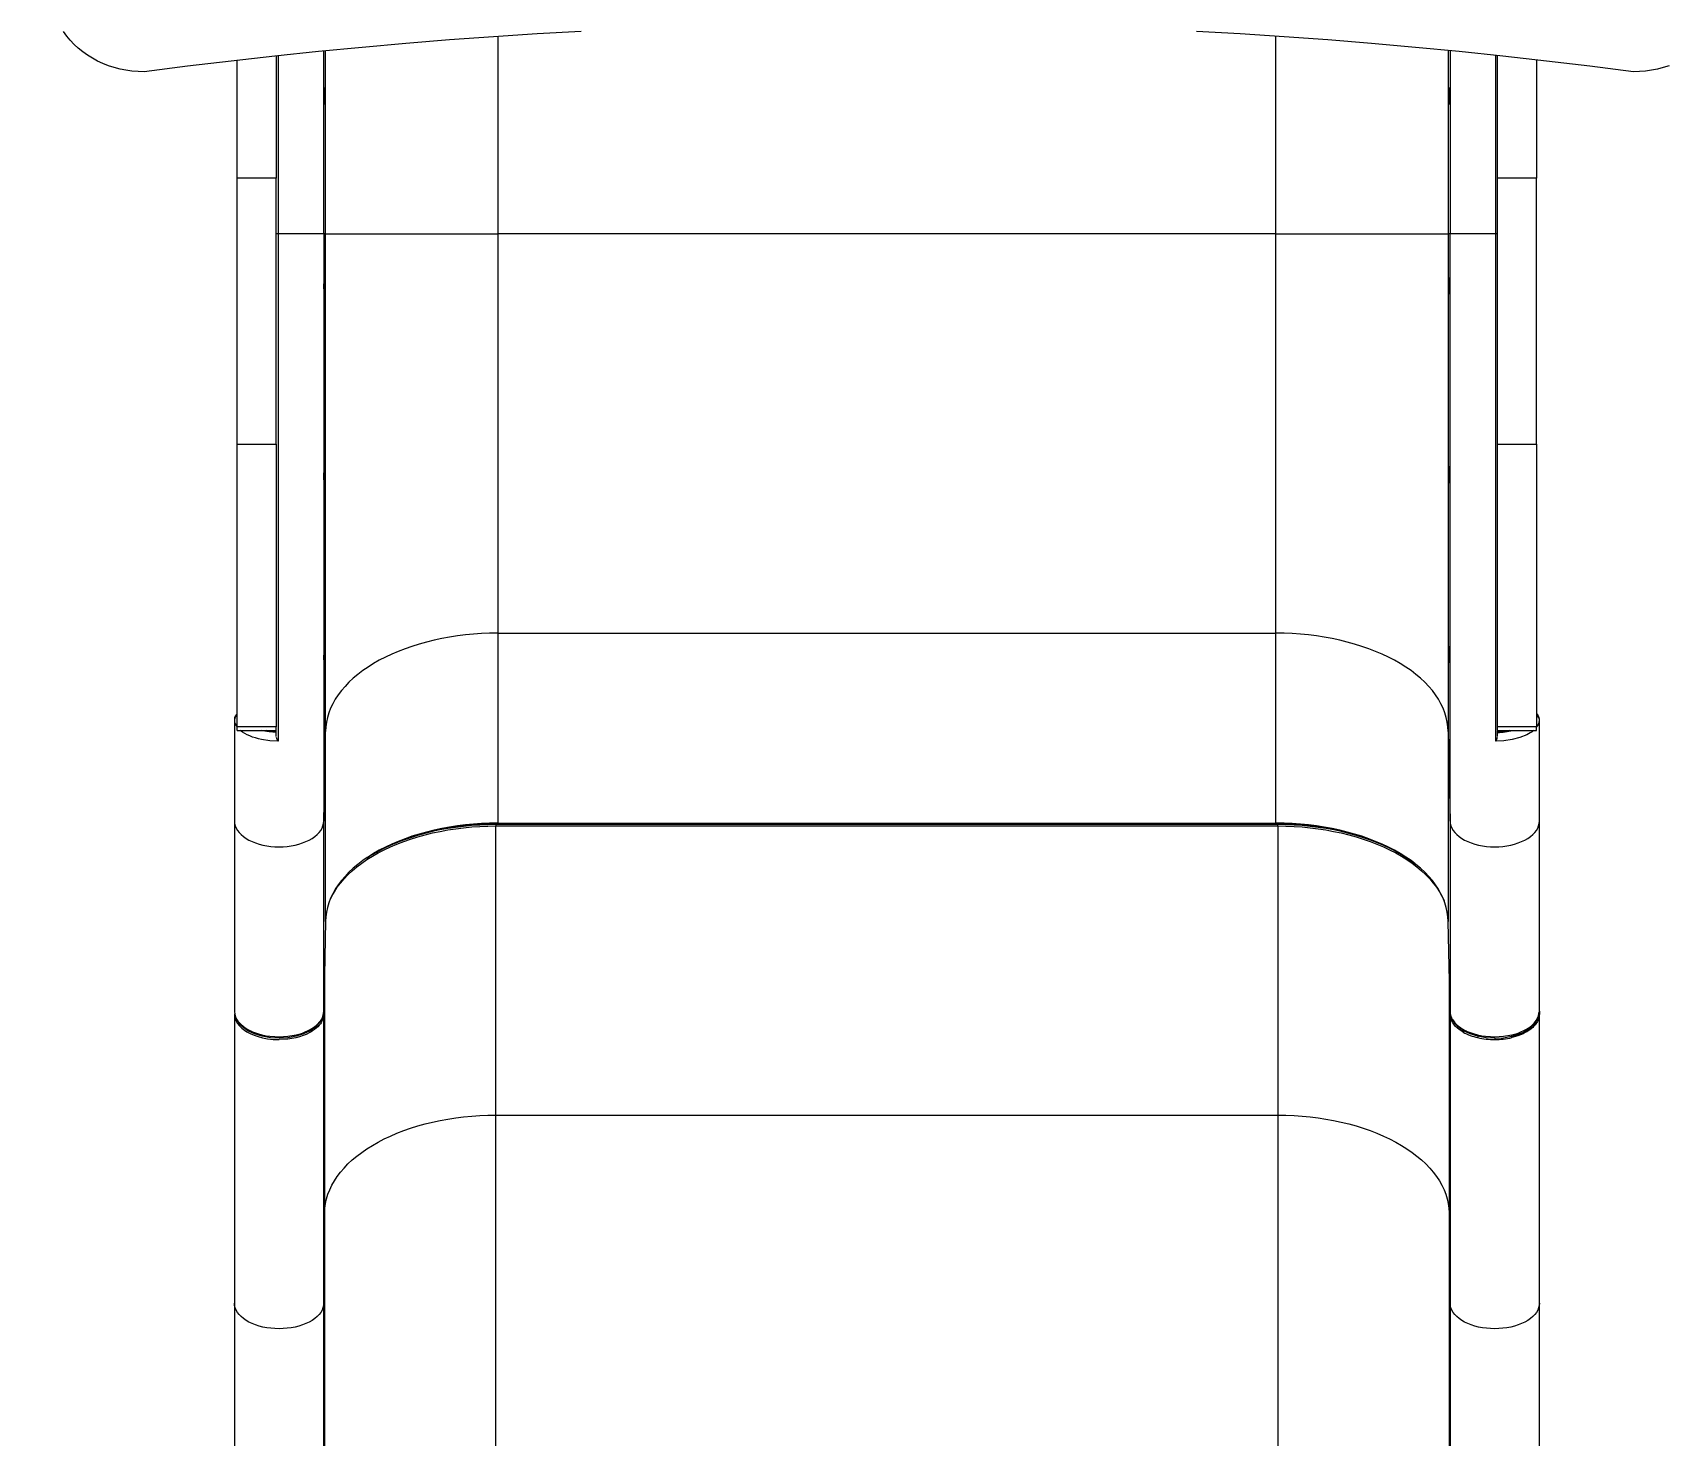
# Model space of a CAD drawing. Header units: millimetres. Extents: x -3322 to 2846, y -3947 to 2400.
# Drawn here: x -478 to 398, y -806 to -53 of the extents above; entities that cross this region are included whole.
import ezdxf

# ---------------------------------------------------------------- set-up
doc = ezdxf.new("R2010")
doc.units = ezdxf.units.MM
doc.layers.add('DIKOM_ОБЪЕКТ', color=7, linetype='Continuous')
doc.layers.add('DIKOM_РАЗМЕР_ОБЪЕКТА', color=7, linetype='Continuous')
doc.styles.add('style1', font='arial.ttf', dxfattribs={"width": 0.8})
doc.dimstyles.new('1-50', dxfattribs={"dimtxt": 300, "dimasz": 200, "dimexe": 100, "dimexo": 0, "dimgap": 100, "dimtad": 1, "dimtxsty": 'style1', "dimcen": 200, "dimclrd": 7, "dimclre": 7, "dimclrt": 7, "dimadec": 1, "dimazin": 2, "dimtfac": 1, "dimtmove": 0, "dimatfit": 2, "dimfxl": 0, "dimlwd": 25, "dimlwe": 18, "dimarcsym": 0})

# ---------------------------------------------------------------- blocks, each defined once
blk = doc.blocks.new('*D0')
at = {"layer": 'Defpoints', "color": 0, "transparency": 16777216}
for p in [(-978.5, 211.59), (1345.61, 49.83), (-978.5, -1932.85)]:
    blk.add_point(p, dxfattribs=at)
at = {"layer": 'DIKOM_РАЗМЕР_ОБЪЕКТА', "color": 7, "lineweight": 18, "transparency": 16777216}
for p, q in [((-978.5, 211.59), (-978.5, -2032.85)), ((1345.61, 49.83), (1345.61, -2032.85))]:
    blk.add_line(p, q, dxfattribs=at)
at = {"layer": 'DIKOM_РАЗМЕР_ОБЪЕКТА', "color": 7, "lineweight": 25, "transparency": 16777216}
blk.add_line((1145.61, -1932.85), (-778.5, -1932.85), dxfattribs=at)
at = {"layer": 'DIKOM_РАЗМЕР_ОБЪЕКТА', "color": 7, "transparency": 16777216}
for points in [[(-778.5, -1899.51), (-778.5, -1966.18), (-978.5, -1932.85)], [(1145.61, -1899.51), (1145.61, -1966.18), (1345.61, -1932.85)]]:
    blk.add_solid(points, dxfattribs=at)
at = {"layer": 'DIKOM_РАЗМЕР_ОБЪЕКТА', "color": 7, "transparency": 16777216, "insert": (86.84, -1679.57), "char_height": 300, "attachment_point": 5, "style": 'style1'}
blk.add_mtext('2350', dxfattribs=at)
blk = doc.blocks.new('*D1')
at = {"layer": 'Defpoints', "color": 0, "transparency": 16777216}
for p in [(-1362.54, 902.56), (-17.97, 902.56), (-17.97, -1297.44)]:
    blk.add_point(p, dxfattribs=at)
at = {"layer": 'DIKOM_РАЗМЕР_ОБЪЕКТА', "color": 7, "lineweight": 18, "transparency": 16777216}
for p, q in [((-17.97, 902.56), (-1462.54, 902.56)), ((-17.97, -1297.44), (-1462.54, -1297.44))]:
    blk.add_line(p, q, dxfattribs=at)
at = {"layer": 'DIKOM_РАЗМЕР_ОБЪЕКТА', "color": 7, "lineweight": 25, "transparency": 16777216}
blk.add_line((-1362.54, -1097.44), (-1362.54, 702.56), dxfattribs=at)
at = {"layer": 'DIKOM_РАЗМЕР_ОБЪЕКТА', "color": 7, "transparency": 16777216}
for points in [[(-1395.87, 702.56), (-1329.21, 702.56), (-1362.54, 902.56)], [(-1395.87, -1097.44), (-1329.21, -1097.44), (-1362.54, -1297.44)]]:
    blk.add_solid(points, dxfattribs=at)
at = {"layer": 'DIKOM_РАЗМЕР_ОБЪЕКТА', "color": 7, "transparency": 16777216, "insert": (-1615.71, -77.96), "char_height": 300, "attachment_point": 5, "rotation": 90, "style": 'style1'}
blk.add_mtext('2200', dxfattribs=at)

msp = doc.modelspace()

# ---------------------------------------------------------------- linework, layer by layer
at = {"layer": 'DIKOM_ОБЪЕКТ', "color": 7, "linetype": 'Continuous', "lineweight": 15}
for p, q in [((-228.498, -55.161), (-228.498, -161.128)), ((189.502, -161.128), (189.502, -55.025)), ((-368.498, -131.324), (-368.498, -67.988)), ((-347.498, -65.65), (-347.498, -131.324)), ((-346.52, -65.545), (-346.52, -161.128)), ((-321.998, -161.128), (-321.998, -63.008)), ((-320.997, -161.128), (-320.997, -62.909)), ((282.001, -62.711), (282.001, -161.128)), ((283.002, -62.81), (283.002, -161.128)), ((307.524, -161.128), (307.524, -65.33)), ((308.502, -131.324), (308.502, -65.435)), ((329.502, -67.759), (329.502, -131.324)), ((-347.498, -131.324), (-368.498, -131.324)), ((-368.498, -274.074), (-368.498, -131.324)), ((-347.498, -274.074), (-347.498, -131.324)), ((329.502, -131.324), (308.502, -131.324)), ((308.502, -274.074), (308.502, -131.324)), ((329.502, -274.074), (329.502, -131.324)), ((-346.52, -161.128), (-347.498, -161.128)), ((-346.52, -161.128), (-346.52, -433.617)), ((-321.998, -161.128), (-346.52, -161.128)), ((-321.998, -161.128), (-321.998, -476.595)), ((-320.997, -161.128), (-321.998, -161.128)), ((-320.997, -428.414), (-320.997, -161.128)), ((-228.498, -161.128), (-228.498, -375.645)), ((189.502, -161.128), (-228.498, -161.128)), ((189.502, -375.645), (189.502, -161.128)), ((283.002, -161.128), (282.001, -161.128)), ((282.001, -161.128), (282.001, -428.414)), ((283.002, -476.595), (283.002, -161.128)), ((307.524, -161.128), (283.002, -161.128)), ((307.524, -433.617), (307.524, -161.128)), ((308.502, -161.128), (307.524, -161.128)), ((-368.498, -274.074), (-347.498, -274.074)), ((-368.498, -425.934), (-368.498, -274.074)), ((-347.498, -274.074), (-347.498, -425.934)), ((308.502, -274.074), (329.502, -274.074)), ((308.502, -425.934), (308.502, -274.074)), ((329.502, -274.074), (329.502, -425.934)), ((-228.498, -375.645), (-228.498, -477.691)), ((-228.498, -375.645), (189.502, -375.645)), ((189.502, -477.691), (189.502, -375.645)), ((-369.998, -421.723), (-369.998, -421.77)), ((-369.998, -421.77), (-369.998, -422.334)), ((-369.998, -422.334), (-369.998, -476.595)), ((-347.498, -425.934), (-368.498, -425.934)), ((-368.498, -427.833), (-368.498, -425.934)), ((-368.498, -427.833), (-347.498, -427.833)), ((-347.498, -427.833), (-347.498, -425.934)), ((-347.498, -431.055), (-347.498, -428.308)), ((-321.998, -476.595), (-320.997, -428.414)), ((-320.997, -530.46), (-320.997, -428.414)), ((282.001, -428.414), (283.002, -476.595)), ((282.001, -428.414), (282.001, -530.46)), ((329.502, -425.934), (308.502, -425.934)), ((308.502, -427.833), (308.502, -425.934)), ((308.502, -427.833), (329.502, -427.833)), ((308.502, -431.055), (308.502, -428.31)), ((329.502, -427.833), (329.502, -425.934)), ((331.002, -421.77), (331.002, -421.723)), ((331.002, -422.334), (331.002, -421.77)), ((331.002, -476.595), (331.002, -422.334)), ((-369.998, -476.595), (-369.998, -570.797)), ((-321.998, -578.64), (-321.998, -476.595)), ((-229.496, -477.912), (-229.496, -478.45)), ((-229.496, -478.45), (-229.496, -479.197)), ((190.5, -478.45), (-229.496, -478.45)), ((-229.496, -634.497), (-229.496, -479.197)), ((-229.496, -479.197), (190.5, -479.197)), ((-228.498, -477.691), (189.502, -477.691)), ((-228.498, -477.691), (-228.498, -477.904)), ((-228.498, -477.904), (189.502, -477.904)), ((189.502, -477.904), (189.502, -477.691)), ((190.5, -478.45), (190.5, -477.92)), ((190.5, -479.197), (190.5, -478.45)), ((190.5, -479.197), (190.5, -634.497)), ((283.002, -476.595), (283.002, -578.64)), ((331.002, -570.797), (331.002, -476.595)), ((-369.998, -513.934), (-369.998, -553.51)), ((331.002, -553.51), (331.002, -513.934)), ((279.853, -519.399), (279.932, -519.584)), ((-320.997, -530.46), (-321.998, -578.64)), ((283.002, -578.64), (282.001, -530.46)), ((-321.495, -686.952), (-321.495, -554.426)), ((282.499, -554.426), (282.499, -686.952)), ((-369.998, -570.797), (-369.998, -578.64)), ((-321.989, -579.239), (-321.967, -577.137)), ((282.971, -577.137), (283.002, -580.147)), ((331.002, -578.64), (331.002, -570.797)), ((-369.998, -580.147), (-369.998, -735.447)), ((-369.971, -580.38), (-369.881, -581.166)), ((-321.998, -580.147), (-321.996, -579.936)), ((-321.998, -735.447), (-321.998, -580.147)), ((283.002, -580.147), (283.002, -735.447)), ((331.002, -578.641), (331.002, -580.147)), ((331.002, -735.447), (331.002, -580.147)), ((307.002, -593.166), (307.002, -593.913)), ((-229.496, -634.497), (190.5, -634.497)), ((-229.496, -907.519), (-229.496, -634.497)), ((190.5, -634.497), (190.5, -907.519)), ((-321.998, -735.447), (-321.495, -686.952)), ((-321.495, -907.519), (-321.495, -686.952)), ((282.499, -686.952), (283.002, -735.447)), ((282.499, -686.952), (282.499, -907.519)), ((-369.998, -735.447), (-369.998, -907.519)), ((-321.998, -907.519), (-321.998, -735.447)), ((283.002, -735.447), (283.002, -907.519)), ((331.002, -907.519), (331.002, -735.447))]:
    msp.add_line(p, q, dxfattribs=at)
at = {"layer": 'DIKOM_ОБЪЕКТ', "color": 7, "linetype": 'Continuous', "lineweight": 15, "flags": 128}
for points in [[(-418.498, -74.149), (-421.768, -74.057), (-425.024, -73.779), (-428.253, -73.317), (-431.439, -72.674), (-434.57, -71.851), (-437.632, -70.853), (-440.612, -69.684), (-443.498, -68.348), (-446.277, -66.852), (-448.936, -65.201), (-451.465, -63.404), (-453.853, -61.467), (-456.09, -59.399), (-458.166, -57.208), (-460.071, -54.905), (-461.799, -52.499)], [(-183.724, -52.422), (-207.29, -53.782), (-230.842, -55.323), (-254.377, -57.045), (-277.893, -58.947), (-301.389, -61.03), (-324.863, -63.294), (-348.312, -65.738), (-371.736, -68.362), (-395.132, -71.166), (-418.498, -74.149)], [(381.502, -74.149), (358.136, -71.166), (334.74, -68.362), (311.316, -65.738), (287.867, -63.294), (264.393, -61.03), (240.897, -58.947), (217.381, -57.045), (193.846, -55.323), (170.294, -53.782), (146.728, -52.422)], [(400.636, -70.853), (397.574, -71.851), (394.443, -72.674), (391.257, -73.317), (388.028, -73.779), (384.772, -74.057), (381.502, -74.149)], [(-320.997, -161.128), (-320.869, -161.128), (-320.533, -161.128), (-319.991, -161.128), (-319.242, -161.128), (-318.29, -161.128), (-317.135, -161.128), (-315.781, -161.128), (-314.231, -161.128), (-312.487, -161.128), (-310.555, -161.128), (-308.438, -161.128), (-306.141, -161.128), (-303.67, -161.128), (-301.03, -161.128), (-298.226, -161.128), (-295.265, -161.128), (-292.155, -161.128), (-288.901, -161.128), (-285.511, -161.128), (-281.993, -161.128), (-278.354, -161.128), (-274.604, -161.128), (-270.749, -161.128), (-266.8, -161.128), (-262.764, -161.128), (-258.652, -161.128), (-254.471, -161.128), (-250.232, -161.128), (-245.944, -161.128), (-241.617, -161.128), (-237.261, -161.128), (-232.884, -161.128), (-228.498, -161.128)], [(189.502, -161.128), (193.888, -161.128), (198.265, -161.128), (202.621, -161.128), (206.948, -161.128), (211.236, -161.128), (215.475, -161.128), (219.656, -161.128), (223.768, -161.128), (227.804, -161.128), (231.753, -161.128), (235.608, -161.128), (239.358, -161.128), (242.997, -161.128), (246.515, -161.128), (249.905, -161.128), (253.159, -161.128), (256.269, -161.128), (259.23, -161.128), (262.034, -161.128), (264.674, -161.128), (267.145, -161.128), (269.442, -161.128), (271.559, -161.128), (273.491, -161.128), (275.235, -161.128), (276.785, -161.128), (278.139, -161.128), (279.294, -161.128), (280.246, -161.128), (280.995, -161.128), (281.537, -161.128), (281.873, -161.128), (282.001, -161.128)], [(-321.82, -193.618), (-321.838, -193.364), (-321.853, -192.632), (-321.864, -191.503), (-321.87, -190.105), (-321.87, -188.596), (-321.864, -187.146), (-321.853, -185.919), (-321.838, -185.051), (-321.82, -184.643), (-321.814, -184.618), (-321.797, -184.871), (-321.781, -185.604), (-321.77, -186.733), (-321.764, -188.13), (-321.764, -189.639), (-321.77, -191.089), (-321.781, -192.317), (-321.797, -193.184), (-321.814, -193.593), (-321.82, -193.618)], [(282.824, -193.618), (282.806, -193.364), (282.79, -192.631), (282.777, -191.503), (282.769, -190.105), (282.767, -188.596), (282.772, -187.146), (282.781, -185.919), (282.796, -185.051), (282.813, -184.643), (282.818, -184.618), (282.836, -184.871), (282.852, -185.604), (282.865, -186.733), (282.873, -188.13), (282.874, -189.639), (282.87, -191.089), (282.861, -192.317), (282.847, -193.184), (282.83, -193.593), (282.824, -193.618)], [(-321.83, -295.011), (-321.847, -294.757), (-321.86, -294.024), (-321.868, -292.896), (-321.871, -291.498), (-321.867, -289.989), (-321.858, -288.539), (-321.844, -287.312), (-321.828, -286.444), (-321.81, -286.035), (-321.804, -286.01), (-321.788, -286.264), (-321.774, -286.997), (-321.766, -288.125), (-321.763, -289.523), (-321.767, -291.032), (-321.776, -292.482), (-321.79, -293.709), (-321.807, -294.577), (-321.825, -294.986), (-321.83, -295.011)], [(282.834, -295.011), (282.816, -294.757), (282.799, -294.024), (282.784, -292.896), (282.773, -291.498), (282.768, -289.989), (282.768, -288.539), (282.775, -287.311), (282.787, -286.444), (282.803, -286.035), (282.808, -286.01), (282.826, -286.264), (282.844, -286.997), (282.858, -288.125), (282.869, -289.523), (282.874, -291.032), (282.873, -292.482), (282.867, -293.71), (282.855, -294.577), (282.84, -294.986), (282.834, -295.011)], [(-228.498, -375.645), (-232.884, -375.705), (-237.261, -375.884), (-241.617, -376.181), (-245.944, -376.597), (-250.232, -377.13), (-254.471, -377.78), (-258.652, -378.543), (-262.764, -379.42), (-266.8, -380.407), (-270.749, -381.503), (-274.604, -382.706), (-278.354, -384.011), (-281.993, -385.417), (-285.511, -386.921), (-288.901, -388.519), (-292.155, -390.207), (-295.265, -391.981), (-298.226, -393.839), (-301.03, -395.774), (-303.67, -397.784), (-306.141, -399.863), (-308.438, -402.008), (-310.555, -404.212), (-312.487, -406.471), (-314.231, -408.781), (-315.781, -411.135), (-317.135, -413.528), (-318.29, -415.956), (-319.242, -418.413), (-319.991, -420.892), (-320.533, -423.39), (-320.869, -425.899), (-320.997, -428.414)], [(282.001, -428.414), (281.873, -425.899), (281.537, -423.39), (280.995, -420.892), (280.246, -418.413), (279.294, -415.956), (278.139, -413.528), (276.785, -411.135), (275.235, -408.781), (273.491, -406.471), (271.559, -404.212), (269.442, -402.008), (267.145, -399.863), (264.674, -397.784), (262.034, -395.774), (259.23, -393.839), (256.269, -391.981), (253.159, -390.207), (249.905, -388.519), (246.515, -386.921), (242.997, -385.417), (239.358, -384.011), (235.608, -382.706), (231.753, -381.503), (227.804, -380.407), (223.768, -379.42), (219.656, -378.543), (215.475, -377.78), (211.236, -377.13), (206.948, -376.597), (202.621, -376.181), (198.265, -375.884), (193.888, -375.705), (189.502, -375.645)], [(-321.84, -391.649), (-321.855, -391.395), (-321.865, -390.663), (-321.87, -389.534), (-321.869, -388.137), (-321.863, -386.628), (-321.851, -385.178), (-321.835, -383.95), (-321.818, -383.083), (-321.8, -382.674), (-321.794, -382.649), (-321.78, -382.903), (-321.769, -383.635), (-321.764, -384.764), (-321.765, -386.161), (-321.771, -387.67), (-321.783, -389.12), (-321.799, -390.348), (-321.817, -391.215), (-321.835, -391.624), (-321.84, -391.649)], [(282.844, -391.649), (282.826, -391.395), (282.808, -390.663), (282.792, -389.534), (282.779, -388.136), (282.77, -386.627), (282.767, -385.177), (282.771, -383.95), (282.78, -383.083), (282.793, -382.674), (282.798, -382.649), (282.816, -382.903), (282.834, -383.635), (282.85, -384.764), (282.863, -386.162), (282.872, -387.671), (282.875, -389.121), (282.871, -390.348), (282.862, -391.215), (282.849, -391.624), (282.844, -391.649)], [(-346.52, -433.617), (-350.974, -433.374), (-355.351, -432.728), (-357.041, -432.354), (-358.678, -431.916), (-360.25, -431.414), (-361.746, -430.851), (-363.153, -430.227), (-365.565, -428.869), (-366.847, -427.833)], [(-347.498, -428.978), (-351.321, -428.675), (-354.921, -428.049), (-355.686, -427.833)], [(-353.919, -427.833), (-351.229, -428.256), (-347.498, -428.491)], [(-347.299, -428.319), (-350.549, -428.143), (-352.912, -427.833)], [(327.959, -427.833), (327.932, -427.857), (327.039, -428.546), (326.101, -429.169), (325.137, -429.727), (324.165, -430.223), (320.483, -431.671), (316.36, -432.727), (311.98, -433.374), (307.524, -433.617)], [(314.923, -427.833), (312.233, -428.256), (308.502, -428.491)], [(-369.998, -476.595), (-369.896, -477.865), (-369.589, -479.124), (-369.082, -480.362), (-368.377, -481.568), (-367.482, -482.731), (-366.403, -483.842), (-365.15, -484.891), (-363.734, -485.869), (-362.167, -486.768), (-360.461, -487.58), (-358.632, -488.299), (-356.696, -488.917), (-354.668, -489.431), (-352.566, -489.835), (-350.408, -490.126), (-348.212, -490.302), (-345.998, -490.361), (-343.784, -490.302), (-341.588, -490.126), (-339.43, -489.835), (-337.328, -489.431), (-335.3, -488.917), (-333.364, -488.299), (-331.535, -487.58), (-329.829, -486.768), (-328.262, -485.869), (-326.846, -484.891), (-325.593, -483.842), (-324.514, -482.731), (-323.619, -481.568), (-322.914, -480.362), (-322.407, -479.124), (-322.1, -477.865), (-321.998, -476.595)], [(-318.438, -518.473), (-317.642, -516.853), (-316.294, -514.474), (-314.751, -512.134), (-313.016, -509.838), (-311.094, -507.592), (-308.988, -505.401), (-306.703, -503.269), (-304.244, -501.203), (-301.618, -499.205), (-298.829, -497.281), (-295.885, -495.435), (-292.791, -493.671), (-289.555, -491.993), (-286.184, -490.405), (-282.686, -488.91), (-279.068, -487.513), (-275.338, -486.215), (-271.506, -485.02), (-267.579, -483.931), (-263.566, -482.949), (-259.477, -482.078), (-255.32, -481.319), (-251.106, -480.674), (-246.842, -480.144), (-242.54, -479.73), (-238.208, -479.435), (-233.857, -479.257), (-229.496, -479.197)], [(-298.906, -496.528), (-297.354, -495.482), (-293.872, -493.382), (-290.197, -491.394), (-286.338, -489.525), (-282.31, -487.78), (-278.124, -486.165), (-273.797, -484.684), (-269.343, -483.343), (-264.781, -482.145), (-260.132, -481.095), (-255.422, -480.196), (-250.691, -479.45), (-246.009, -478.861), (-241.549, -478.433), (-237.754, -478.169), (-234.699, -478.023), (-231.091, -477.925), (-228.498, -477.904)], [(-228.498, -477.691), (-232.884, -477.75), (-237.261, -477.929), (-241.617, -478.227), (-245.944, -478.643), (-250.232, -479.176), (-254.471, -479.825), (-258.652, -480.589), (-262.764, -481.465), (-266.8, -482.453), (-270.749, -483.549), (-274.604, -484.751), (-278.354, -486.057), (-281.993, -487.463), (-285.511, -488.967), (-288.901, -490.564), (-292.155, -492.252), (-295.265, -494.027), (-298.226, -495.884), (-298.677, -496.183)], [(-229.496, -478.45), (-233.871, -478.51), (-238.236, -478.688), (-242.582, -478.985), (-246.898, -479.4), (-251.174, -479.931), (-255.402, -480.578), (-259.572, -481.34), (-263.674, -482.214), (-267.7, -483.198), (-271.639, -484.291), (-275.484, -485.49), (-279.225, -486.792), (-282.855, -488.194), (-286.365, -489.693), (-289.746, -491.286), (-292.993, -492.97), (-296.096, -494.739), (-298.172, -496.022)], [(264.226, -499.474), (262.034, -497.82), (259.23, -495.884), (256.269, -494.027), (253.159, -492.252), (249.905, -490.564), (246.515, -488.967), (242.997, -487.463), (239.358, -486.057), (235.608, -484.751), (231.753, -483.549), (227.804, -482.453), (223.768, -481.465), (219.656, -480.589), (215.475, -479.825), (211.236, -479.176), (206.948, -478.643), (202.621, -478.227), (198.265, -477.929), (193.888, -477.75), (189.502, -477.691)], [(189.502, -477.904), (194.899, -477.994), (197.129, -478.084), (200.813, -478.301), (204.621, -478.616), (208.676, -479.053), (212.863, -479.62), (217.128, -480.32), (221.424, -481.156), (225.715, -482.128), (229.968, -483.237), (234.159, -484.48), (238.265, -485.855), (242.265, -487.358), (246.143, -488.985), (249.881, -490.732), (253.465, -492.593), (256.882, -494.564), (260.121, -496.64), (263.171, -498.814), (264.293, -499.706)], [(258.308, -495.475), (257.1, -494.739), (253.997, -492.97), (250.75, -491.286), (247.369, -489.693), (243.859, -488.194), (240.23, -486.792), (236.488, -485.49), (232.643, -484.291), (228.704, -483.198), (224.679, -482.214), (220.576, -481.34), (216.406, -480.578), (212.178, -479.931), (207.902, -479.4), (203.586, -478.985), (199.24, -478.688), (194.875, -478.51), (190.5, -478.45)], [(190.5, -479.197), (194.861, -479.257), (199.212, -479.435), (203.544, -479.73), (207.846, -480.144), (212.11, -480.674), (216.324, -481.319), (220.481, -482.078), (224.57, -482.949), (228.583, -483.931), (232.51, -485.02), (236.342, -486.215), (240.072, -487.513), (243.69, -488.91), (247.188, -490.405), (250.559, -491.993), (253.795, -493.671), (256.889, -495.435), (259.833, -497.281), (262.622, -499.205), (265.248, -501.203), (267.707, -503.269), (269.992, -505.401), (272.098, -507.592), (274.02, -509.838), (275.755, -512.134), (277.298, -514.474), (278.646, -516.853), (279.796, -519.267), (279.853, -519.399)], [(283.002, -476.595), (283.104, -477.865), (283.411, -479.124), (283.918, -480.362), (284.623, -481.568), (285.518, -482.731), (286.597, -483.842), (287.85, -484.891), (289.266, -485.869), (290.833, -486.768), (292.539, -487.58), (294.368, -488.299), (296.304, -488.917), (298.332, -489.431), (300.434, -489.835), (302.592, -490.126), (304.788, -490.302), (307.002, -490.361), (309.216, -490.302), (311.412, -490.126), (313.57, -489.835), (315.672, -489.431), (317.7, -488.917), (319.636, -488.299), (321.465, -487.58), (323.171, -486.768), (324.738, -485.869), (326.154, -484.891), (327.407, -483.842), (328.486, -482.731), (329.381, -481.568), (330.086, -480.362), (330.593, -479.124), (330.9, -477.865), (331.002, -476.595)], [(-298.677, -496.183), (-301.03, -497.82), (-303.67, -499.83), (-306.141, -501.909), (-308.438, -504.053), (-310.555, -506.257), (-312.487, -508.517), (-314.231, -510.826), (-315.781, -513.18), (-317.135, -515.574), (-318.29, -518.002), (-319.242, -520.458), (-319.991, -522.938), (-320.533, -525.435), (-320.869, -527.944), (-320.997, -530.46)], [(282.001, -530.46), (281.873, -527.944), (281.537, -525.435), (280.995, -522.938), (280.246, -520.458), (279.294, -518.002), (278.139, -515.574), (276.785, -513.18), (275.235, -510.826), (273.491, -508.517), (271.559, -506.257), (269.442, -504.053), (267.145, -501.909), (264.674, -499.83), (264.226, -499.474)], [(-318.928, -519.584), (-318.792, -519.267), (-318.438, -518.473)], [(-369.998, -578.64), (-369.987, -579.055), (-369.851, -579.995)], [(-369.881, -581.166), (-369.792, -581.948), (-369.177, -583.718), (-368.287, -585.252), (-367.205, -586.593), (-365.947, -587.802), (-364.613, -588.837), (-363.324, -589.674), (-361.499, -590.657), (-359.424, -591.559), (-357.298, -592.292), (-354.983, -592.912), (-352.137, -593.456), (-349.149, -593.794), (-345.998, -593.913)], [(-369.851, -579.995), (-369.778, -580.502), (-369.408, -581.674), (-368.832, -582.879), (-368.087, -584.023), (-366.797, -585.51), (-365.14, -586.945), (-363.153, -588.267), (-362.474, -588.65), (-361.696, -589.054), (-360.877, -589.442), (-360.352, -589.674), (-359.713, -589.938), (-357.576, -590.699), (-355.175, -591.36), (-352.956, -591.815), (-350.957, -592.111), (-348.23, -592.347), (-346.004, -592.406), (-341.317, -592.143), (-336.804, -591.356), (-335.38, -590.986), (-334.001, -590.564), (-332.989, -590.21), (-331.935, -589.796), (-330.281, -589.044), (-329.255, -588.503), (-328.446, -588.029), (-327.523, -587.428), (-326.736, -586.854), (-326.059, -586.304), (-323.817, -583.898), (-323.329, -583.161), (-323.105, -582.773), (-322.727, -582.008), (-322.243, -580.603), (-322.147, -579.837), (-321.998, -578.64)], [(-322.689, -581.897), (-322.742, -582.209), (-324.091, -584.765), (-326.272, -587.111), (-329.217, -589.173), (-332.807, -590.868), (-336.89, -592.122), (-341.346, -592.903), (-345.976, -593.166), (-350.63, -592.905), (-355.06, -592.133), (-359.167, -590.876), (-362.75, -589.19), (-365.701, -587.131), (-367.895, -584.78), (-369.246, -582.231), (-369.305, -581.89)], [(-321.998, -580.147), (-322.13, -581.592), (-322.442, -582.782), (-322.82, -583.719), (-323.177, -584.409), (-323.448, -584.859), (-323.831, -585.424), (-324.479, -586.243), (-325.219, -587.036), (-326.048, -587.8), (-326.961, -588.531), (-327.957, -589.226), (-328.772, -589.732), (-329.399, -590.09), (-331.451, -591.097), (-333.138, -591.771), (-335.076, -592.405), (-337.037, -592.918), (-341.305, -593.648), (-345.998, -593.913)], [(-322.089, -581.348), (-322.017, -580.535), (-322.021, -580.006)], [(283.002, -578.64), (283.134, -580.083), (283.445, -581.273), (283.823, -582.21), (284.18, -582.9), (284.452, -583.352), (284.813, -583.886), (285.602, -584.872), (286.62, -585.909), (287.592, -586.738), (288.757, -587.585), (289.818, -588.25), (290.21, -588.475), (290.802, -588.797), (291.614, -589.205), (292.266, -589.507), (292.732, -589.71), (293.276, -589.934), (295.416, -590.697), (297.815, -591.357), (300.033, -591.813), (302.035, -592.11), (304.777, -592.347), (307.007, -592.406), (311.676, -592.144), (316.181, -591.359), (317.607, -590.989), (318.988, -590.567), (320.003, -590.213), (321.058, -589.799), (322.708, -589.05), (323.789, -588.478), (324.887, -587.82), (326.031, -587.03), (326.955, -586.292), (328.212, -585.082), (329.292, -583.743), (330.538, -581.336), (331.002, -578.64)], [(283.002, -580.147), (283.078, -579.834), (283.295, -579.567)], [(290.031, -589.881), (288.447, -588.879), (287.042, -587.792), (285.835, -586.636), (285.05, -585.712), (284.447, -584.851), (283.809, -583.686), (283.405, -582.658), (283.175, -581.797), (283.04, -580.791)], [(290.239, -589.183), (287.286, -587.12), (285.098, -584.769), (283.751, -582.223), (283.694, -581.89)], [(316.074, -592.131), (319.175, -591.237), (322.033, -590.084), (324.554, -588.708), (326.702, -587.134), (328.432, -585.384), (329.69, -583.513), (330.451, -581.571), (330.709, -579.568)], [(331.002, -580.147), (330.96, -580.961), (330.834, -581.772), (330.669, -582.434), (330.423, -583.155), (329.971, -584.139), (328.698, -586.033), (327.882, -586.935), (327.431, -587.373), (327.195, -587.588), (327.075, -587.694), (327.014, -587.747), (326.983, -587.774), (326.968, -587.787), (326.96, -587.794), (326.956, -587.797), (326.954, -587.799), (326.953, -587.799), (326.953, -587.8), (326.953, -587.8), (326.953, -587.8), (326.953, -587.8), (326.952, -587.8), (326.952, -587.8), (326.952, -587.8), (326.952, -587.8), (326.893, -587.851), (326.38, -588.27), (325.295, -589.059), (324.308, -589.685), (323.402, -590.198), (322.237, -590.785), (319.346, -591.954), (316.186, -592.865)], [(297.93, -592.131), (293.839, -590.878), (290.239, -589.183)], [(307.002, -593.166), (302.387, -592.907), (297.93, -592.131)], [(307.002, -593.166), (311.637, -592.905), (316.074, -592.131)], [(-321.495, -686.952), (-321.365, -684.451), (-321.029, -681.956), (-320.488, -679.474), (-319.742, -677.008), (-318.792, -674.566), (-317.642, -672.153), (-316.294, -669.773), (-314.751, -667.433), (-313.016, -665.137), (-311.094, -662.891), (-308.988, -660.7), (-306.703, -658.569), (-304.244, -656.502), (-301.618, -654.504), (-298.829, -652.58), (-295.885, -650.734), (-292.791, -648.97), (-289.555, -647.292), (-286.184, -645.704), (-282.686, -644.21), (-279.068, -642.812), (-275.338, -641.514), (-271.506, -640.319), (-267.579, -639.23), (-263.566, -638.248), (-259.477, -637.377), (-255.32, -636.618), (-251.106, -635.973), (-246.842, -635.443), (-242.54, -635.03), (-238.208, -634.734), (-233.857, -634.556), (-229.496, -634.497)], [(190.5, -634.497), (194.861, -634.556), (199.212, -634.734), (203.544, -635.03), (207.846, -635.443), (212.11, -635.973), (216.324, -636.618), (220.481, -637.377), (224.57, -638.248), (228.583, -639.23), (232.51, -640.319), (236.342, -641.514), (240.072, -642.812), (243.69, -644.21), (247.188, -645.704), (250.559, -647.292), (253.795, -648.97), (256.889, -650.734), (259.833, -652.58), (262.622, -654.504), (265.248, -656.502), (267.707, -658.569), (269.992, -660.7), (272.098, -662.891), (274.02, -665.137), (275.755, -667.433), (277.298, -669.773), (278.646, -672.153), (279.796, -674.566), (280.745, -677.008), (281.492, -679.474), (282.033, -681.956), (282.369, -684.451), (282.499, -686.952)], [(-321.998, -735.447), (-322.1, -736.717), (-322.407, -737.976), (-322.914, -739.214), (-323.619, -740.419), (-324.514, -741.582), (-325.593, -742.693), (-326.846, -743.742), (-328.262, -744.721), (-329.829, -745.62), (-331.535, -746.432), (-333.364, -747.15), (-335.3, -747.769), (-337.328, -748.283), (-339.43, -748.687), (-341.588, -748.978), (-343.784, -749.154), (-345.998, -749.212), (-348.212, -749.154), (-350.408, -748.978), (-352.566, -748.687), (-354.668, -748.283), (-356.696, -747.769), (-358.632, -747.15), (-360.461, -746.432), (-362.167, -745.62), (-363.734, -744.721), (-365.15, -743.742), (-366.403, -742.693), (-367.482, -741.582), (-368.377, -740.419), (-369.082, -739.214), (-369.589, -737.976), (-369.896, -736.717), (-369.998, -735.447)], [(331.002, -735.447), (330.9, -736.717), (330.593, -737.976), (330.086, -739.214), (329.381, -740.419), (328.486, -741.582), (327.407, -742.693), (326.154, -743.742), (324.738, -744.721), (323.171, -745.62), (321.465, -746.432), (319.636, -747.15), (317.7, -747.769), (315.672, -748.283), (313.57, -748.687), (311.412, -748.978), (309.216, -749.154), (307.002, -749.212), (304.788, -749.154), (302.592, -748.978), (300.434, -748.687), (298.332, -748.283), (296.304, -747.769), (294.368, -747.15), (292.539, -746.432), (290.833, -745.62), (289.266, -744.721), (287.85, -743.742), (286.597, -742.693), (285.518, -741.582), (284.623, -740.419), (283.918, -739.214), (283.411, -737.976), (283.104, -736.717), (283.002, -735.447)]]:
    msp.add_lwpolyline(points, dxfattribs=at)
at = {"layer": 'DIKOM_ОБЪЕКТ', "color": 7, "linetype": 'Continuous', "lineweight": 15}
for centre, radius, start, end in [((-366.598, -421.723), 3.4, 123.974476, 180), ((-367.108, -421.826), 2.901, 118.629788, 175.007386), ((-367.108, -422.391), 2.901, 118.631418, 175.010743), ((327.602, -421.723), 3.4, 0, 56.025524), ((328.058, -421.859), 2.956, 5.15295, 60.761132), ((328.058, -422.424), 2.956, 5.147604, 60.758768), ((-364.43, -422.31), 5.568, 180.252552, 223.063313), ((307.953, -392.558), 35.763, 270.560052, 279.355148), ((307.403, -390.821), 38.173, 271.649655, 284.081134), ((325.782, -422.444), 5.221, 315.435601, 1.202343), ((-343.235, -430.805), 4.324, 189.645027, 220.568273), ((304.239, -430.805), 4.324, 319.433212, 350.354363), ((288.965, -580.167), 5.963, 179.810918, 186.471925), ((330.285, -580.155), 0.718, 2.195712, 41.434049), ((291.485, -589.939), 1.458, 148.760211, 175.633199), ((304.092, -564.718), 28.838, 240.819478, 257.434109), ((300.649, -592.927), 2.833, 163.672054, 177.751262), ((306.849, -554.321), 39.592, 256.814671, 270.221963), ((307.107, -553.927), 39.986, 269.850204, 283.124889), ((313.355, -592.927), 2.833, 2.248737, 16.327945)]:
    msp.add_arc(centre, radius, start, end, dxfattribs=at)
for centre in [(-321.817, -87.118), (282.821, -87.118)]:
    msp.add_ellipse(centre, major_axis=(0, 4.5), ratio=0.0119208, dxfattribs=at)

# ---------------------------------------------------------------- dimensions: what is measured, and where the dimension line sits
at = {"layer": 'DIKOM_РАЗМЕР_ОБЪЕКТА'}
dim = msp.add_linear_dim(base=(-1362.539, 902.561), p1=(-17.974, -1297.439), p2=(-17.974, 902.561), angle=90, dimstyle='1-50', dxfattribs=at)
dim.commit()
dim.dimension.update_dxf_attribs({"geometry": '*D1', "text_midpoint": (-1362.539, -77.957), "dimtype": 160})
dim = msp.add_linear_dim(base=(-978.501, -1932.847), p1=(1345.613, 49.827), p2=(-978.501, 211.585), text='2350', dimstyle='1-50', dxfattribs=at)
dim.commit()
dim.dimension.update_dxf_attribs({"geometry": '*D0', "text_midpoint": (86.84, -1932.847), "dimtype": 160})

doc.saveas('drawing.dxf')
